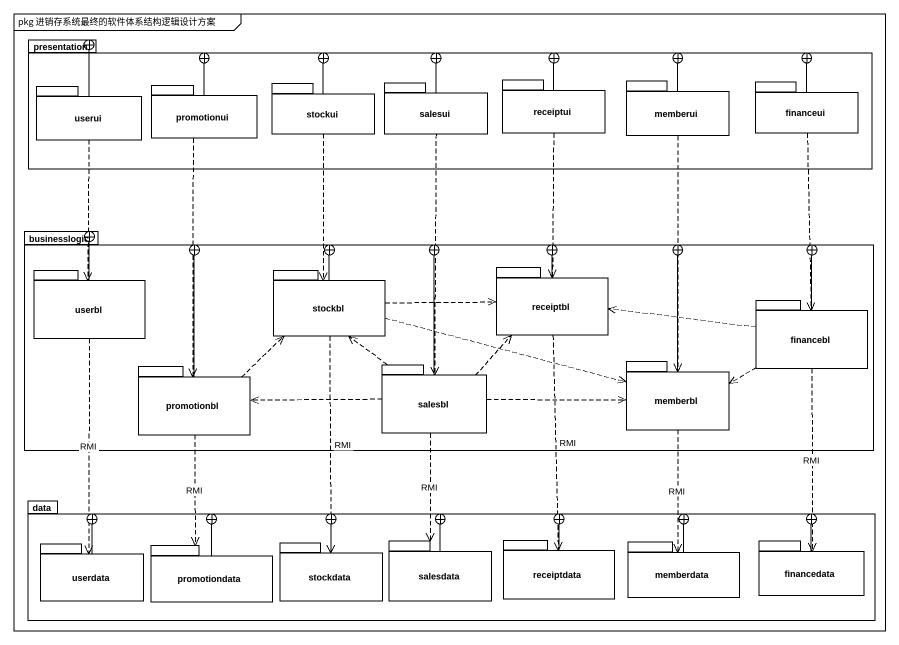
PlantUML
@startuml
mainframe pkg 进销存系统最终的软件体系结构逻辑设计方案
package presentation {
  package userui {
  }
  package promotionui {
  }
  package stockui {
  }
  package salesui {
  }
  package receiptui {
  }
  package memberui {
  }
  package financeui {
  }
}
package businesslogic {
  package userbl {
  }
  package stockbl {
  }
  package receiptbl {
  }
  package financebl {
  }
  package promotionbl {
  }
  package salesbl {
  }
  package memberbl {
  }
}
package data {
  package userdata {
  }
  package promotiondata {
  }
  package stockdata {
  }
  package salesdata {
  }
  package receiptdata {
  }
  package memberdata {
  }
  package financedata {
  }
}
userui -right-+ presentation
userui ..> userbl
promotionui -right-+ presentation
promotionui ..> promotionbl
stockui -right-+ presentation
stockui ..> stockbl
salesui -right-+ presentation
salesui ..> salesbl
receiptui -left-+ presentation
receiptui ..> receiptbl
memberui -left-+ presentation
memberui ..> memberbl
financeui -left-+ presentation
financeui ..> financebl
userbl -right-+ businesslogic
userbl ..> userdata : RMI
stockbl -right-+ businesslogic
stockbl .right.> receiptbl
stockbl .right.> memberbl
stockbl ..> stockdata : RMI
stockbl ..> stockdata
receiptbl -left-+ businesslogic
receiptbl ..> receiptdata : RMI
receiptbl ..> receiptdata
financebl -left-+ businesslogic
financebl .left.> receiptbl
financebl .left.> memberbl
financebl ..> financedata : RMI
promotionbl -right-+ businesslogic
promotionbl .up.> stockbl
promotionbl ..> promotiondata : RMI
salesbl -up-+ businesslogic
salesbl .up.> stockbl
salesbl .up.> receiptbl
salesbl .left.> promotionbl
salesbl .right.> memberbl
salesbl ..> salesdata : RMI
memberbl -left-+ businesslogic
memberbl ..> memberdata : RMI
userdata -right-+ data
promotiondata -right-+ data
stockdata -right-+ data
salesdata -up-+ data
receiptdata -left-+ data
memberdata -left-+ data
financedata -left-+ data
@enduml
